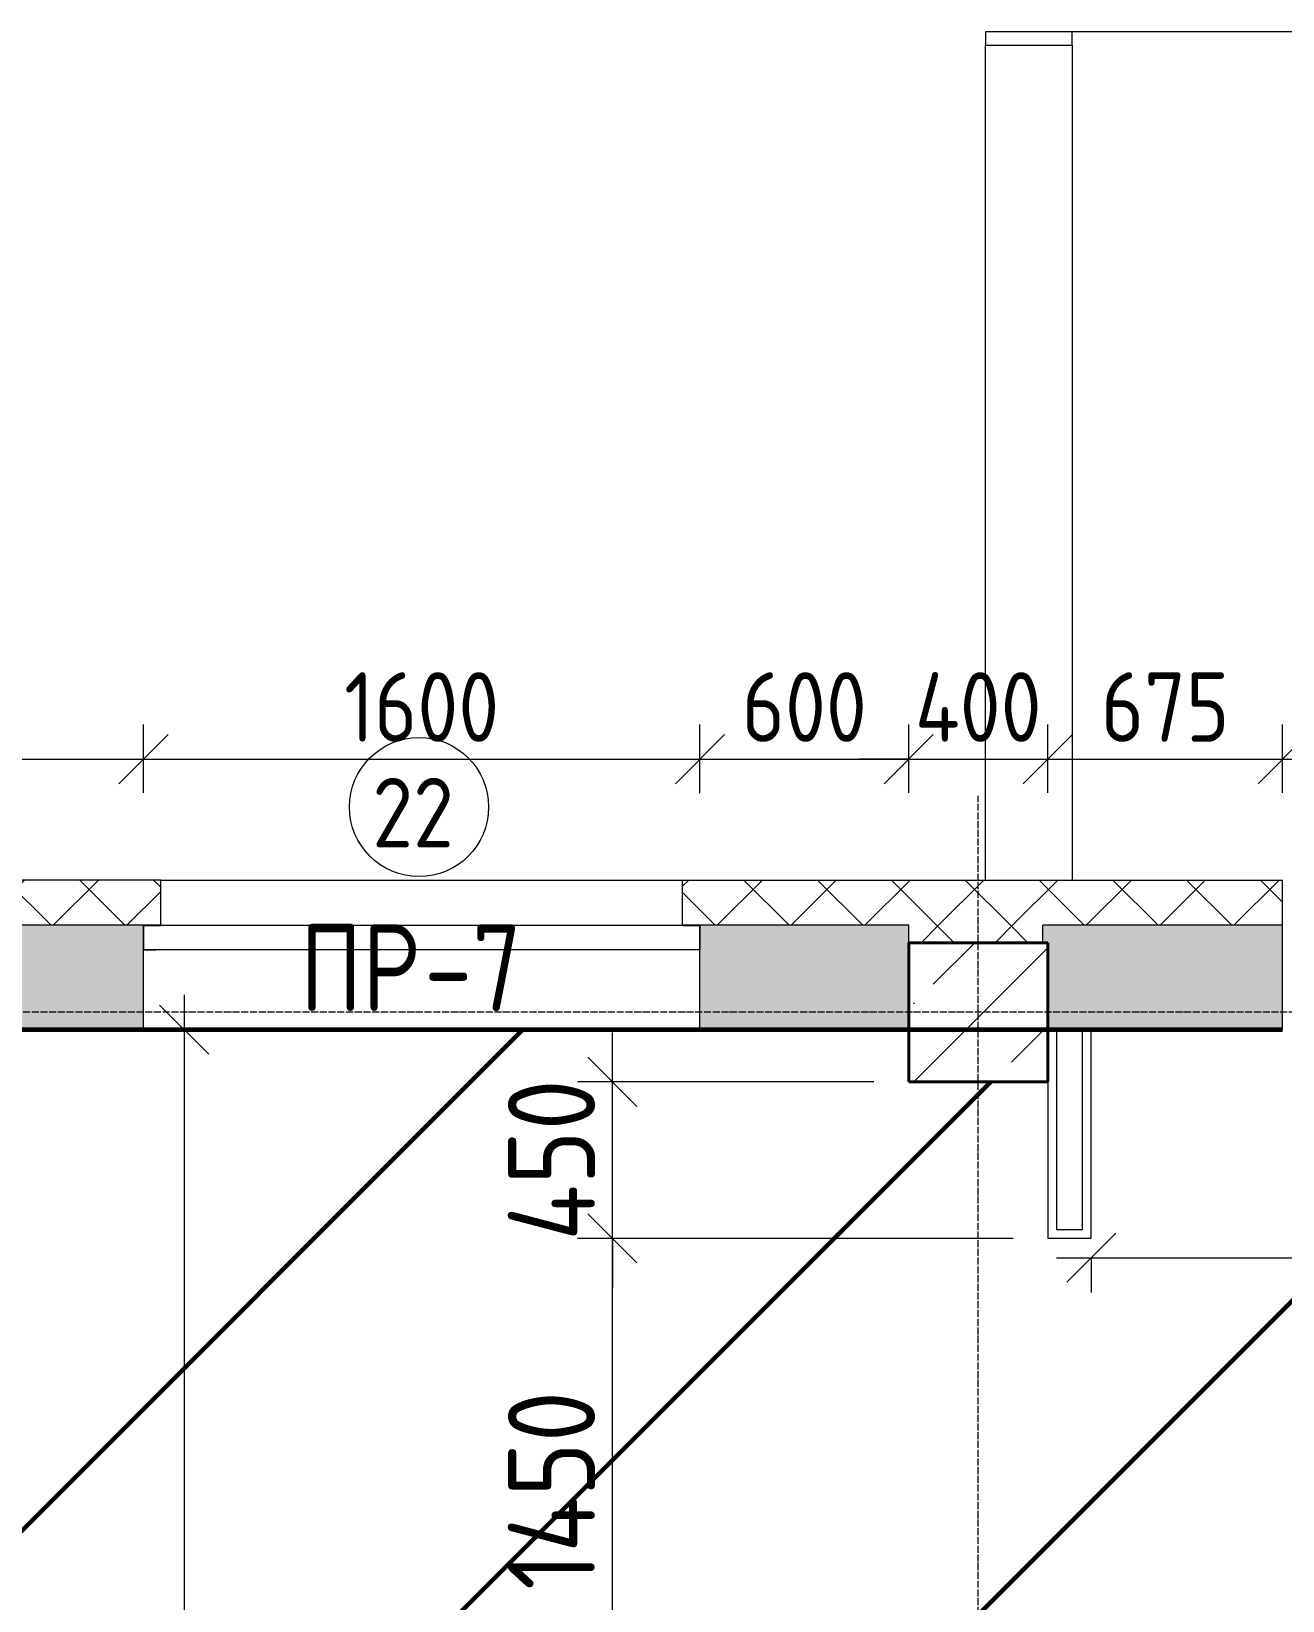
# Model space of a CAD drawing. Header units: millimetres. Extents: x -56773 to 323062, y -262288 to 76460.
# Drawn here: x 26362 to 29959, y -41151 to -36640 of the extents above; entities that cross this region are included whole.
import ezdxf

# ---------------------------------------------------------------- set-up
doc = ezdxf.new("R2010")
doc.units = ezdxf.units.MM
doc.linetypes.add('ADSK_Линия сетки', pattern=[25, 20, -2.5, 0, -2.5])
for name, color, linetype, lineweight in [('1.1)Стяжка керамзит  2 этаж', 5, 'Continuous', 60), ('3.1 Штукатурка внешн стен', 5, 'Continuous', 60), ('_ Окна', 7, 'Continuous', 18), ('Марки', 7, 'Continuous', 20), ('Марки окон', 7, 'Continuous', 20), ('Несущие колонны', 7, 'Continuous', 18), ('Окна', 7, 'Continuous', 9), ('Оси', 7, 'Continuous', 9), ('Перекрытие', 7, 'Continuous', 18), ('Размеры', 7, 'Continuous', 9), ('Стены внутренние', 7, 'Continuous', 18), ('Стены наружные', 7, 'Continuous', 18), ('Стены несущие', 7, 'Continuous', 30), ('Стены отделка', 7, 'Continuous', 30), ('Стены штриховка', 7, 'Continuous', 9)]:
    doc.layers.add(name, color=color, linetype=linetype, lineweight=lineweight)
doc.styles.add('GOST Common_2', font='', dxfattribs={"width": 0.9, "height": 250})
doc.styles.add('GOST Common_3', font='', dxfattribs={"width": 0.9, "height": 200})
doc.styles.add('GOST Common_5', font='', dxfattribs={"width": 0.85, "height": 250})
doc.styles.get('GOST Common_2').set_extended_font_data('GOST Common')
doc.styles.get('GOST Common_3').set_extended_font_data('GOST Common')
doc.styles.get('GOST Common_5').set_extended_font_data('GOST Common')
doc.dimstyles.new('ADSK_Основной_2_0', dxfattribs={"dimscale": 304.8, "dimtxt": 201.142999, "dimasz": 0.463911, "dimexe": 0.328084, "dimexo": 0.328084, "dimgap": 0.164042, "dimtad": 1, "dimdec": 3, "dimrnd": 0.001, "dimdsep": 46, "dimtxsty": 'GOST Common_3', "dimblk1": 'OBLIQUE', "dimblk2": 'OBLIQUE', "dimsah": 1, "dimcen": 0.09, "dimdle": 0.328084, "dimazin": 2, "dimtfac": 1, "dimtdec": 4, "dimtix": 1, "dimtmove": 0, "dimatfit": 3, "dimfxl": 1, "dimtvp": 1, "dimtolj": 1, "dimtzin": 0, "dimlwd": 20, "dimlwe": 20, "dimarcsym": 2})
doc.dimstyles.new('ADSK_Основной_2_0_3', dxfattribs={"dimscale": 304.8, "dimtxt": 201.142999, "dimasz": 0.463911, "dimexe": 0.328084, "dimexo": 0.328084, "dimgap": 0.164042, "dimtad": 1, "dimdec": 3, "dimrnd": 0.001, "dimdsep": 46, "dimtxsty": 'GOST Common_2', "dimblk1": 'OBLIQUE', "dimblk2": 'OBLIQUE', "dimsah": 1, "dimcen": 0.09, "dimdle": 0.328084, "dimazin": 2, "dimtfac": 1, "dimtdec": 4, "dimtix": 1, "dimtmove": 0, "dimatfit": 3, "dimfxl": 1, "dimtvp": 1, "dimtolj": 1, "dimtzin": 0, "dimlwd": 20, "dimlwe": 20, "dimarcsym": 2})
pattern_1 = [(45, (1283.93, -48864.63), (-106.066, 106.066), []), (135, (1283.93, -48864.63), (-106.066, -106.066), [])]

# ---------------------------------------------------------------- blocks, each defined once
blk = doc.blocks.new('ADSK_КолоннаЖБ_Прямоугольная - 400x400 мм-1807143-Кладочный план 1-го этажа')
at = {"layer": 'Несущие колонны', "lineweight": 40}
for p, q in [((-200, 200), (200, 200)), ((-200, -200), (-200, 200)), ((200, 200), (200, -200)), ((200, -200), (-200, -200))]:
    blk.add_line(p, q, dxfattribs=at)
blk = doc.blocks.new('ОКНО L03 _2СТ_RS - ОК-1_1600х2000h_противоударное-3556404-Кладочный план 1-го этажа')
at = {"layer": '_ Окна'}
for p, q in [((-838.1, -79), (761.9, -79)), ((-838.1, -149), (-838.1, -79)), ((-838.1, -79), (-803.1, -79)), ((761.9, -79), (726.9, -79)), ((761.9, -149), (761.9, -79)), ((-838.1, -149), (761.9, -149)), ((-838.1, -149), (-833.1, -149)), ((761.9, -149), (756.9, -149))]:
    blk.add_line(p, q, dxfattribs=at)
blk = doc.blocks.new('_Oblique')
at = {"color": 0, "linetype": 'ByBlock', "lineweight": -2}
blk.add_line((-0.5, -0.5), (0.5, 0.5), dxfattribs=at)
blk = doc.blocks.new('*D4227')
at = {"layer": 'Defpoints', "color": 0, "transparency": 16777216}
for p in [(26683.9, -38732.1), (25483.9, -38930), (26683.9, -38929)]:
    blk.add_point(p, dxfattribs=at)
at = {"layer": 'Размеры', "color": 0, "lineweight": 20, "transparency": 16777216}
for p, q in [((25483.9, -38830), (25483.9, -38632.1)), ((26683.9, -38829), (26683.9, -38632.1)), ((25383.9, -38732.1), (26783.9, -38732.1))]:
    blk.add_line(p, q, dxfattribs=at)
at = {"layer": 'Размеры', "color": 0, "lineweight": 20, "transparency": 16777216, "xscale": 141.4, "yscale": 141.4, "zscale": 141.4, "rotation": 180}
blk.add_blockref('_Oblique', (25483.9, -38732.1), dxfattribs=at)
at = {"layer": 'Размеры', "color": 0, "lineweight": 20, "transparency": 16777216, "xscale": 141.4, "yscale": 141.4, "zscale": 141.4}
blk.add_blockref('_Oblique', (26683.9, -38732.1), dxfattribs=at)
at = {"layer": 'Размеры', "color": 0, "lineweight": 9, "transparency": 16777216, "insert": (26083.9, -38582.1), "char_height": 200, "width": 560.473, "attachment_point": 5, "style": 'GOST Common_3'}
blk.add_mtext('\\A1;1200', dxfattribs=at)
blk = doc.blocks.new('*D4228')
at = {"layer": 'Defpoints', "color": 0, "transparency": 16777216}
for p in [(28283.9, -38732.1), (26683.9, -38929), (28283.9, -38930)]:
    blk.add_point(p, dxfattribs=at)
at = {"layer": 'Размеры', "color": 0, "lineweight": 20, "transparency": 16777216}
for p, q in [((26683.9, -38829), (26683.9, -38632.1)), ((28283.9, -38830), (28283.9, -38632.1)), ((26583.9, -38732.1), (28383.9, -38732.1))]:
    blk.add_line(p, q, dxfattribs=at)
at = {"layer": 'Размеры', "color": 0, "lineweight": 20, "transparency": 16777216, "xscale": 141.4, "yscale": 141.4, "zscale": 141.4, "rotation": 180}
blk.add_blockref('_Oblique', (26683.9, -38732.1), dxfattribs=at)
at = {"layer": 'Размеры', "color": 0, "lineweight": 20, "transparency": 16777216, "xscale": 141.4, "yscale": 141.4, "zscale": 141.4}
blk.add_blockref('_Oblique', (28283.9, -38732.1), dxfattribs=at)
at = {"layer": 'Размеры', "color": 0, "lineweight": 9, "transparency": 16777216, "insert": (27483.9, -38582.1), "char_height": 200, "width": 560.473, "attachment_point": 5, "style": 'GOST Common_3'}
blk.add_mtext('\\A1;1600', dxfattribs=at)
blk = doc.blocks.new('*D4229')
at = {"layer": 'Defpoints', "color": 0, "transparency": 16777216}
for p in [(28883.9, -38732.1), (28283.9, -38930), (28883.9, -38929)]:
    blk.add_point(p, dxfattribs=at)
at = {"layer": 'Размеры', "color": 0, "lineweight": 20, "transparency": 16777216}
for p, q in [((28283.9, -38830), (28283.9, -38632.1)), ((28883.9, -38829), (28883.9, -38632.1)), ((28183.9, -38732.1), (28983.9, -38732.1))]:
    blk.add_line(p, q, dxfattribs=at)
at = {"layer": 'Размеры', "color": 0, "lineweight": 20, "transparency": 16777216, "xscale": 141.4, "yscale": 141.4, "zscale": 141.4, "rotation": 180}
blk.add_blockref('_Oblique', (28283.9, -38732.1), dxfattribs=at)
at = {"layer": 'Размеры', "color": 0, "lineweight": 20, "transparency": 16777216, "xscale": 141.4, "yscale": 141.4, "zscale": 141.4}
blk.add_blockref('_Oblique', (28883.9, -38732.1), dxfattribs=at)
at = {"layer": 'Размеры', "color": 0, "lineweight": 9, "transparency": 16777216, "insert": (28583.9, -38582.1), "char_height": 200, "width": 454.106, "attachment_point": 5, "style": 'GOST Common_3'}
blk.add_mtext('\\A1;600', dxfattribs=at)
blk = doc.blocks.new('*D4230')
at = {"layer": 'Defpoints', "color": 0, "transparency": 16777216}
for p in [(29283.9, -38732.1), (28883.9, -38929), (29283.9, -38929)]:
    blk.add_point(p, dxfattribs=at)
at = {"layer": 'Размеры', "color": 0, "lineweight": 20, "transparency": 16777216}
for p, q in [((28883.9, -38829), (28883.9, -38632.1)), ((29283.9, -38829), (29283.9, -38632.1)), ((28883.9, -38732.1), (28742.5, -38732.1)), ((28883.9, -38732.1), (29283.9, -38732.1)), ((29283.9, -38732.1), (29425.3, -38732.1))]:
    blk.add_line(p, q, dxfattribs=at)
at = {"layer": 'Размеры', "color": 0, "lineweight": 20, "transparency": 16777216, "xscale": 141.4, "yscale": 141.4, "zscale": 141.4}
blk.add_blockref('_Oblique', (28883.9, -38732.1), dxfattribs=at)
at = {"layer": 'Размеры', "color": 0, "lineweight": 20, "transparency": 16777216, "xscale": 141.4, "yscale": 141.4, "zscale": 141.4, "rotation": 180}
blk.add_blockref('_Oblique', (29283.9, -38732.1), dxfattribs=at)
at = {"layer": 'Размеры', "color": 0, "lineweight": 9, "transparency": 16777216, "insert": (29083.9, -38582.1), "char_height": 200, "width": 474.561, "attachment_point": 5, "style": 'GOST Common_3'}
blk.add_mtext('\\A1;400', dxfattribs=at)
blk = doc.blocks.new('*D4231')
at = {"layer": 'Defpoints', "color": 0, "transparency": 16777216}
for p in [(29958.9, -38732.1), (29283.9, -38929), (29958.9, -38929)]:
    blk.add_point(p, dxfattribs=at)
at = {"layer": 'Размеры', "color": 0, "lineweight": 20, "transparency": 16777216}
for p, q in [((29283.9, -38829), (29283.9, -38632.1)), ((29958.9, -38829), (29958.9, -38632.1)), ((29183.9, -38732.1), (30058.9, -38732.1))]:
    blk.add_line(p, q, dxfattribs=at)
at = {"layer": 'Размеры', "color": 0, "lineweight": 20, "transparency": 16777216, "xscale": 141.4, "yscale": 141.4, "zscale": 141.4, "rotation": 180}
blk.add_blockref('_Oblique', (29283.9, -38732.1), dxfattribs=at)
at = {"layer": 'Размеры', "color": 0, "lineweight": 20, "transparency": 16777216, "xscale": 141.4, "yscale": 141.4, "zscale": 141.4}
blk.add_blockref('_Oblique', (29958.9, -38732.1), dxfattribs=at)
at = {"layer": 'Размеры', "color": 0, "lineweight": 9, "transparency": 16777216, "insert": (29621.4, -38582.1), "char_height": 200, "width": 454.106, "attachment_point": 5, "style": 'GOST Common_3'}
blk.add_mtext('\\A1;675', dxfattribs=at)
blk = doc.blocks.new('*D4232')
at = {"layer": 'Defpoints', "color": 0, "transparency": 16777216}
for p in [(31408.9, -38732.1), (29958.9, -38929), (31408.9, -38929)]:
    blk.add_point(p, dxfattribs=at)
at = {"layer": 'Размеры', "color": 0, "lineweight": 20, "transparency": 16777216}
for p, q in [((29958.9, -38829), (29958.9, -38632.1)), ((31408.9, -38829), (31408.9, -38632.1)), ((29858.9, -38732.1), (31508.9, -38732.1))]:
    blk.add_line(p, q, dxfattribs=at)
at = {"layer": 'Размеры', "color": 0, "lineweight": 20, "transparency": 16777216, "xscale": 141.4, "yscale": 141.4, "zscale": 141.4, "rotation": 180}
blk.add_blockref('_Oblique', (29958.9, -38732.1), dxfattribs=at)
at = {"layer": 'Размеры', "color": 0, "lineweight": 20, "transparency": 16777216, "xscale": 141.4, "yscale": 141.4, "zscale": 141.4}
blk.add_blockref('_Oblique', (31408.9, -38732.1), dxfattribs=at)
at = {"layer": 'Размеры', "color": 0, "lineweight": 9, "transparency": 16777216, "insert": (30683.9, -38582.1), "char_height": 200, "width": 580.928, "attachment_point": 5, "style": 'GOST Common_3'}
blk.add_mtext('\\A1;1450', dxfattribs=at)
blk = doc.blocks.new('*D4143')
at = {"layer": 'Defpoints', "color": 0, "transparency": 16777216}
for p in [(26900.9, -39509.7), (26464.8, -44034.7), (26800.9, -44034.7)]:
    blk.add_point(p, dxfattribs=at)
at = {"layer": 'Размеры', "color": 0, "lineweight": 20, "transparency": 16777216}
for p, q in [((26800.9, -39409.7), (26800.9, -44134.7)), ((26800.9, -39509.7), (26700.9, -39509.7)), ((26564.8, -44034.7), (26900.9, -44034.7))]:
    blk.add_line(p, q, dxfattribs=at)
at = {"layer": 'Размеры', "color": 0, "lineweight": 20, "transparency": 16777216, "xscale": 141.4, "yscale": 141.4, "zscale": 141.4}
for p, rotation in [((26800.9, -39509.7), 90), ((26800.9, -44034.7), 270)]:
    blk.add_blockref('_Oblique', p, dxfattribs=dict(at, rotation=rotation))
at = {"layer": 'Размеры', "color": 0, "lineweight": 9, "transparency": 16777216, "insert": (26650.9, -41772.2), "char_height": 200, "width": 625.93, "attachment_point": 5, "rotation": 90, "style": 'GOST Common_3'}
blk.add_mtext('\\A1;4525', dxfattribs=at)
blk = doc.blocks.new('*D3708')
at = {"layer": 'Defpoints', "color": 0, "transparency": 16777216}
for p in [(29408.9, -40065.4), (31758.9, -40065.4), (31758.9, -40165.4)]:
    blk.add_point(p, dxfattribs=at)
at = {"layer": 'Размеры', "color": 0, "lineweight": 20, "transparency": 16777216}
for p, q in [((29308.9, -40165.4), (31858.9, -40165.4)), ((29408.9, -40165.4), (29408.9, -40265.4)), ((31758.9, -40165.4), (31758.9, -40265.4))]:
    blk.add_line(p, q, dxfattribs=at)
at = {"layer": 'Размеры', "color": 0, "lineweight": 20, "transparency": 16777216, "xscale": 141.4, "yscale": 141.4, "zscale": 141.4, "rotation": 180}
blk.add_blockref('_Oblique', (29408.9, -40165.4), dxfattribs=at)
at = {"layer": 'Размеры', "color": 0, "lineweight": 20, "transparency": 16777216, "xscale": 141.4, "yscale": 141.4, "zscale": 141.4}
blk.add_blockref('_Oblique', (31758.9, -40165.4), dxfattribs=at)
at = {"layer": 'Размеры', "color": 0, "lineweight": 9, "transparency": 16777216, "insert": (30583.9, -39990.4), "char_height": 250, "width": 605.475, "attachment_point": 5, "style": 'GOST Common_2'}
blk.add_mtext('\\A1;2350', dxfattribs=at)
blk = doc.blocks.new('*D3710')
at = {"layer": 'Defpoints', "color": 0, "transparency": 16777216}
for p in [(28032.1, -40109.7), (29283.9, -40109.7), (29283.9, -41559.7)]:
    blk.add_point(p, dxfattribs=at)
at = {"layer": 'Размеры', "color": 0, "lineweight": 20, "transparency": 16777216}
for p, q in [((28032.1, -41659.7), (28032.1, -40009.7)), ((29183.9, -40109.7), (27932.1, -40109.7)), ((29183.9, -41559.7), (27932.1, -41559.7))]:
    blk.add_line(p, q, dxfattribs=at)
at = {"layer": 'Размеры', "color": 0, "lineweight": 20, "transparency": 16777216, "xscale": 141.4, "yscale": 141.4, "zscale": 141.4}
for p, rotation in [((28032.1, -40109.7), 90), ((28032.1, -41559.7), 270)]:
    blk.add_blockref('_Oblique', p, dxfattribs=dict(at, rotation=rotation))
at = {"layer": 'Размеры', "color": 0, "lineweight": 9, "transparency": 16777216, "insert": (27857.1, -40834.7), "char_height": 250, "width": 580.928, "attachment_point": 5, "rotation": 90, "style": 'GOST Common_2'}
blk.add_mtext('\\A1;1450', dxfattribs=at)
blk = doc.blocks.new('*D3711')
at = {"layer": 'Defpoints', "color": 0, "transparency": 16777216}
for p in [(28032.1, -39659.7), (28883.9, -39659.7), (29283.9, -40109.7)]:
    blk.add_point(p, dxfattribs=at)
at = {"layer": 'Размеры', "color": 0, "lineweight": 20, "transparency": 16777216}
for p, q in [((28032.1, -39659.7), (28032.1, -39518.3)), ((28783.9, -39659.7), (27932.1, -39659.7)), ((28032.1, -40109.7), (28032.1, -39659.7)), ((29183.9, -40109.7), (27932.1, -40109.7)), ((28032.1, -40109.7), (28032.1, -40251.1))]:
    blk.add_line(p, q, dxfattribs=at)
at = {"layer": 'Размеры', "color": 0, "lineweight": 20, "transparency": 16777216, "xscale": 141.4, "yscale": 141.4, "zscale": 141.4}
for p, rotation in [((28032.1, -39659.7), 270), ((28032.1, -40109.7), 90)]:
    blk.add_blockref('_Oblique', p, dxfattribs=dict(at, rotation=rotation))
at = {"layer": 'Размеры', "color": 0, "lineweight": 9, "transparency": 16777216, "insert": (27857.1, -39884.7), "char_height": 250, "width": 474.561, "attachment_point": 5, "rotation": 90, "style": 'GOST Common_2'}
blk.add_mtext('\\A1;450', dxfattribs=at)
blk = doc.blocks.new('М_окна1 - Маркировка типоразмера-1510237-Кладочный план 1-го этажа')
at = {"layer": 'Марки окон'}
blk.add_circle((0, 0), 2, dxfattribs=at)

msp = doc.modelspace()

# ---------------------------------------------------------------- hatches: boundary and pattern name
at = {"layer": '1.1)Стяжка керамзит  2 этаж', "transparency": 33554687}
h = msp.add_hatch(dxfattribs=at)
h.set_pattern_fill('ANSI31', color=5, scale=333)
h.paths.add_polyline_path([(43008.9343, -43759.6624), (41008.9343, -43759.6624), (41008.9343, -45259.6624), (41283.9343, -45259.6624), (41308.9343, -45259.6624), (41308.9343, -46034.6624), (43008.9343, -46034.6624)], flags=17)
h.paths.add_polyline_path([(40608.9343, -43934.6624), (38333.9343, -43934.6624), (38333.9343, -44809.6624), (38208.9343, -44809.6624), (38208.9343, -43609.6624), (38333.9343, -43609.6624), (38333.9343, -43634.6624), (40533.9343, -43634.6624), (40533.9343, -43459.6624), (40658.9343, -43459.6624), (40658.9343, -43634.6624), (43008.9343, -43634.6624), (43008.9343, -42359.6624), (40658.9343, -42359.6624), (40658.9343, -42559.6624), (40533.9343, -42559.6624), (40533.9343, -42359.6624), (39633.9343, -42359.6624), (39583.9343, -42359.6624), (39558.9343, -42359.6624), (39558.9343, -42184.6624), (38333.9343, -42184.6624), (38333.9343, -42709.6624), (38208.9343, -42709.6624), (38208.9343, -40784.6624), (38333.9343, -40784.6624), (38333.9343, -42059.6624), (41283.9343, -42059.6624), (41283.9343, -41859.6624), (41333.9343, -41859.6624), (41333.9343, -42059.6624), (43008.9343, -42059.6624), (43008.9343, -40909.6624), (41333.9343, -40909.6624), (41333.9343, -41119.6624), (41283.9343, -41119.6624), (41283.9343, -40709.6624), (41333.9343, -40709.6624), (41333.9343, -40859.6624), (43008.9343, -40859.6624), (43008.9343, -39734.6624), (41333.9343, -39734.6624), (41333.9343, -39969.6624), (41283.9343, -39969.6624), (41283.9343, -39709.6624), (41283.9343, -39659.6624), (40883.9343, -39659.6624), (40883.9343, -39509.6624), (40283.9343, -39509.6624), (38683.9343, -39509.6624), (38333.9343, -39509.6624), (38333.9343, -39884.6624), (38208.9343, -39884.6624), (38208.9343, -39509.6624), (37483.9343, -39509.6624), (35883.9343, -39509.6624), (35808.9343, -39509.6624), (35808.9343, -45209.6624), (35808.9343, -46034.6624), (38208.9343, -46034.6624), (38208.9343, -46009.6624), (38333.9343, -46009.6624), (38333.9343, -46034.6624), (40608.9343, -46034.6624)])
h.paths.add_polyline_path([(35683.9343, -39509.6624), (35283.9343, -39509.6624), (35283.9343, -39659.6624), (34883.9343, -39659.6624), (34883.9343, -39509.6624), (34283.9343, -39509.6624), (32683.9343, -39509.6624), (31883.9343, -39509.6624), (31883.9343, -40259.6624), (31758.9343, -40259.6624), (31758.9343, -39509.6624), (31408.9343, -39509.6624), (31408.9343, -39260.0253), (29958.9343, -39260.0253), (29958.9343, -39509.6624), (29408.9343, -39509.6624), (29408.9343, -40109.6624), (29283.9343, -40109.6624), (29283.9343, -39659.6624), (28883.9343, -39659.6624), (28883.9343, -39509.6624), (28283.9343, -39509.6624), (26683.9343, -39509.6624), (26258.9343, -39509.6624), (26258.9343, -44034.6624), (26133.9343, -44034.6624), (26133.9343, -39509.6624), (25483.9343, -39509.6624), (23883.9343, -39509.6624), (23283.9343, -39509.6624), (23283.9343, -39659.6624), (23008.9343, -39659.6624), (23008.9343, -39831.6624), (22883.9343, -39831.6624), (22883.9343, -39659.6624), (22883.9343, -39509.6624), (22283.9343, -39509.6624), (20683.9343, -39509.6624), (19483.9343, -39509.6624), (17883.9343, -39509.6624), (17283.9343, -39509.6624), (17283.9343, -39659.6624), (17283.9343, -45184.6624), (17958.9343, -45184.6624), (17958.9343, -46034.6624), (22208.9343, -46034.6624), (22208.9343, -45184.6624), (22883.9343, -45184.6624), (22883.9343, -40931.6624), (23008.9343, -40931.6624), (23008.9343, -41031.6624), (23183.9343, -41031.6624), (23183.9343, -43384.6624), (23408.9343, -43384.6624), (23408.9343, -43509.6624), (23183.9343, -43509.6624), (23183.9343, -45009.6624), (24683.9343, -45009.6624), (24683.9343, -43509.6624), (24308.9343, -43509.6624), (24308.9343, -43384.6624), (24808.9343, -43384.6624), (24808.9343, -45184.6624), (26133.9343, -45184.6624), (26133.9343, -45034.6624), (26258.9343, -45034.6624), (26258.9343, -45184.6624), (26673.9343, -45184.6624), (26738.9343, -45184.6624), (31758.9343, -45184.6624), (31758.9343, -44334.6624), (31883.9343, -44334.6624), (31883.9343, -45009.6624), (33883.9343, -45009.6624), (33883.9343, -43259.6624), (31883.9343, -43259.6624), (31883.9343, -43334.6624), (31758.9343, -43334.6624), (31758.9343, -43084.6624), (31883.9343, -43084.6624), (31883.9343, -43134.6624), (34008.9343, -43134.6624), (34008.9343, -45184.6624), (35683.9343, -45184.6624)])
h.paths.add_polyline_path([(31883.9343, -42134.6624), (31758.9343, -42134.6624), (31758.9343, -42084.6624), (29408.9343, -42084.6624), (29408.9343, -42644.6624), (29208.9343, -42644.6624), (29208.9343, -42519.6624), (29283.9343, -42519.6624), (29283.9343, -41559.6624), (29408.9343, -41559.6624), (29408.9343, -41959.6624), (31758.9343, -41959.6624), (31758.9343, -41409.6624), (31883.9343, -41409.6624)], flags=16)
h.paths.add_polyline_path([(28308.9343, -42644.6624), (28246.4343, -42644.6624), (28246.4343, -42519.6624), (28308.9343, -42519.6624)], flags=16)
h.paths.add_polyline_path([(28283.9343, -42619.6624), (28271.4343, -42619.6624), (28271.4343, -42544.6624), (28283.9343, -42544.6624)], flags=0)
h.paths.add_polyline_path([(17158.9343, -39659.6624), (16883.9343, -39659.6624), (16883.9343, -39509.6624), (16283.9343, -39509.6624), (16283.9343, -39659.6624), (15883.9343, -39659.6624), (15883.9343, -39509.6624), (13883.9343, -39509.6624), (13883.9343, -45184.6624), (14683.9343, -45184.6624), (14683.9343, -45909.6624), (14758.9343, -45909.6624), (14758.9343, -46034.6624), (15808.9343, -46034.6624), (15808.9343, -45909.6624), (15858.9343, -45909.6624), (15858.9343, -45184.6624), (17158.9343, -45184.6624)])
h.paths.add_polyline_path([(7483.9343, -42089.6624), (7608.9343, -42089.6624), (7608.9343, -42459.6624), (10083.9343, -42459.6624), (10083.9343, -39659.6624), (9883.9343, -39659.6624), (9883.9343, -39509.6624), (9233.9343, -39509.6624), (9233.9343, -39335.0253), (7783.9343, -39335.0253), (7783.9343, -39509.6624), (7608.9343, -39509.6624), (7608.9343, -40889.6624), (7483.9343, -40889.6624), (7483.9343, -39509.6624), (6483.9343, -39509.6624), (4883.9343, -39509.6624), (4283.9343, -39509.6624), (4283.9343, -39659.6624), (3883.9343, -39659.6624), (3883.9343, -39509.6624), (3783.9343, -39509.6624), (3783.9343, -43734.6624), (5708.9343, -43734.6624), (5708.9343, -44024.6624), (5583.9343, -44024.6624), (5583.9343, -43859.6624), (3963.9343, -43859.6624), (3963.9343, -45184.6624), (4358.9343, -45184.6624), (4358.9343, -45909.6624), (4458.9343, -45909.6624), (4458.9343, -46034.6624), (5458.9343, -46034.6624), (5458.9343, -45909.6624), (5583.9343, -45909.6624), (5583.9343, -45024.6624), (5708.9343, -45024.6624), (5708.9343, -45184.6624), (7483.9343, -45184.6624), (7483.9343, -43959.6624), (7608.9343, -43959.6624), (7608.9343, -45084.6624), (9808.9343, -45084.6624), (9808.9343, -42584.6624), (7608.9343, -42584.6624), (7608.9343, -42759.6624), (7483.9343, -42759.6624)])
h.paths.add_polyline_path([(-279.9231, -39035.8771), (34.3626, -39035.8771), (34.3626, -38735.8771), (-279.9231, -38735.8771)], flags=9)
at = {"layer": 'Несущие колонны', "lineweight": 9}
h = msp.add_hatch(dxfattribs=at)
h.set_pattern_fill('FP_3', color=256, style=0, pattern_type=2)
h.set_pattern_definition([(45, (1283.93, -48864.63), (-224.5064, 224.5064), []), (45, (1508.44, -48864.63), (-224.5064, 224.5064), [396.875, -79.375, 3.353, -76.022])])
h.paths.add_polyline_path([(28883.9343, -39659.6624), (29283.9343, -39659.6624), (29283.9343, -39259.6624), (28883.9343, -39259.6624), (28883.9343, -39509.6624)])
at = {"layer": 'Стены внутренние', "lineweight": 9}
h = msp.add_hatch(dxfattribs=at)
h.set_pattern_fill('FP_1', color=256, style=0, pattern_type=2)
h.set_pattern_definition([(45, (1283.93, -48864.63), (84.18955, 308.69595), [396.875, -79.375, 3.353, -76.022])])
h.paths.add_polyline_path([(42187.5179, -39509.6624), (43283.9343, -39509.6624), (43283.9343, -39209.6624), (41283.9343, -39209.6624), (41283.9343, -39509.6624)])
h.paths.add_polyline_path([(28283.9343, -39509.6624), (28883.9343, -39509.6624), (28883.9343, -39209.6624), (28283.9343, -39210.6624)])
h.paths.add_polyline_path([(29958.9343, -39509.6624), (29958.9343, -39209.6624), (29269.3587, -39209.6624), (29269.3587, -39259.6624), (29283.9343, -39259.6624), (29283.9343, -39509.6624), (29408.9343, -39509.6624)])
h.paths.add_polyline_path([(40883.9343, -39509.6624), (40883.9343, -39209.6624), (40283.9343, -39210.6624), (40283.9343, -39509.6624), (40715.0455, -39509.6624)])
h.paths.add_polyline_path([(31858.9343, -39509.6624), (32683.9343, -39509.6624), (32683.9343, -39210.6624), (31408.9343, -39209.6624), (31408.9343, -39509.6624), (31783.9343, -39509.6624)])
h.paths.add_polyline_path([(38333.9343, -39509.6624), (38683.9343, -39509.6624), (38683.9343, -39210.6624), (37483.9343, -39210.6624), (37483.9343, -39509.6624), (38308.9343, -39509.6624)])
h.paths.add_polyline_path([(34283.9343, -39509.6624), (34883.9343, -39509.6624), (34883.9343, -39209.6624), (34283.9343, -39210.6624)])
h.paths.add_polyline_path([(35283.9343, -39509.6624), (35883.9343, -39509.6624), (35883.9343, -39210.6624), (35283.9343, -39209.6624)])
h.paths.add_polyline_path([(26158.9343, -39509.6624), (26683.9343, -39509.6624), (26683.9343, -39210.6624), (25483.9343, -39210.6624), (25483.9343, -39509.6624), (26133.9343, -39509.6624)])
h.paths.add_polyline_path([(15883.9343, -39509.6624), (15883.9343, -39209.6624), (13883.9343, -39209.6624), (13883.9343, -39509.6624), (14210.5423, -39509.6624)])
h.paths.add_polyline_path([(16883.9343, -39509.6624), (16883.9343, -39209.6624), (16283.9343, -39209.6624), (16283.9343, -39509.6624)])
h.paths.add_polyline_path([(20100.4319, -39509.6624), (20683.9343, -39509.6624), (20683.9343, -39210.6624), (19483.9343, -39210.6624), (19483.9343, -39509.6624)])
h.paths.add_polyline_path([(23283.9343, -39509.6624), (23883.9343, -39509.6624), (23883.9343, -39210.6624), (23283.9343, -39209.6624)])
h.paths.add_polyline_path([(17283.9343, -39509.6624), (17883.9343, -39509.6624), (17883.9343, -39210.6624), (17283.9343, -39209.6624)])
h.paths.add_polyline_path([(22883.9343, -39509.6624), (22883.9343, -39209.6624), (22283.9343, -39210.6624), (22283.9343, -39509.6624)])
at = {"layer": 'Стены наружные', "lineweight": 9}
h = msp.add_hatch(dxfattribs=at)
h.set_pattern_fill('FP_4', color=256, style=0, pattern_type=2)
h.set_pattern_definition(pattern_1)
h.paths.add_polyline_path([(31408.9343, -39209.6624), (32733.9343, -39209.6624), (32733.9343, -39079.6624), (31408.9343, -39079.6624)])
h.paths.add_polyline_path([(28883.9343, -39209.6624), (29958.9343, -39209.6624), (29958.9343, -39079.6624), (28233.9343, -39079.6624), (28233.9343, -39209.6624)])
h.paths.add_polyline_path([(43283.9343, -39209.6624), (43283.9343, -39079.6624), (40233.9343, -39079.6624), (40233.9343, -39209.6624), (42187.5179, -39209.6624)])
h.paths.add_polyline_path([(34233.9343, -39209.6624), (35933.9343, -39209.6624), (35933.9343, -39079.6624), (34233.9343, -39079.6624)])
h.paths.add_polyline_path([(37770.1007, -39209.6624), (38733.9343, -39209.6624), (38733.9343, -39079.6624), (37433.9343, -39079.6624), (37433.9343, -39209.6624)])
h.paths.add_polyline_path([(22883.9343, -39209.6624), (23933.9343, -39209.6624), (23933.9343, -39079.6624), (22233.9343, -39079.6624), (22233.9343, -39209.6624)])
h.paths.add_polyline_path([(16283.9343, -39209.6624), (17933.9343, -39209.6624), (17933.9343, -39079.6624), (13883.9343, -39079.6624), (13883.9343, -39209.6624), (15883.9343, -39209.6624)])
h.paths.add_polyline_path([(25433.9343, -39209.6624), (26733.9343, -39209.6624), (26733.9343, -39079.6624), (25433.9343, -39079.6624)])
h.paths.add_polyline_path([(20100.4319, -39209.6624), (20733.9343, -39209.6624), (20733.9343, -39079.6624), (19433.9343, -39079.6624), (19433.9343, -39209.6624)])
h = msp.add_hatch(dxfattribs=at)
h.set_pattern_fill('FP_4', color=256, style=0, pattern_type=2)
h.set_pattern_definition(pattern_1)
h.paths.add_polyline_path([(28883.9343, -39259.6624), (29269.3587, -39259.6624), (29269.3587, -39209.6624), (28883.9343, -39209.6624)])

# ---------------------------------------------------------------- linework, layer by layer
at = {"layer": '3.1 Штукатурка внешн стен'}
msp.add_lwpolyline([(13483.9343, -46259.6624), (13883.9343, -46259.6624), (13883.9343, -39509.6624), (29958.9343, -39509.6624)], dxfattribs=at)
at = {"layer": 'Несущие колонны', "lineweight": 9}
for p, q in [((29269.3587, -39259.6624), (28883.9343, -39259.6624)), ((28883.9343, -39509.6624), (28883.9343, -39259.6624)), ((29283.9343, -39259.6624), (29269.3587, -39259.6624)), ((29283.9343, -39259.6624), (29283.9343, -39509.6624)), ((28883.9343, -39659.6624), (28883.9343, -39509.6624)), ((29283.9343, -39509.6624), (29283.9343, -39659.6624)), ((29283.9343, -39659.6624), (28883.9343, -39659.6624))]:
    msp.add_line(p, q, dxfattribs=at)
at = {"layer": 'Оси', "linetype": 'ADSK_Линия сетки', "lineweight": 5}
for p, q in [((29083.9343, -59838.5137), (29083.9343, -38837.1863)), ((63681.4538, -39459.6624), (-23956.1623, -39459.6624))]:
    msp.add_line(p, q, dxfattribs=at)
at = {"layer": 'Перекрытие'}
for p, q in [((29104.3587, -36639.6624), (29104.3587, -36679.6624)), ((29104.3587, -36639.6624), (32304.3587, -36639.6624)), ((29354.3587, -36679.6624), (29354.3587, -36639.6624))]:
    msp.add_line(p, q, dxfattribs=at)
at = {"layer": 'Стены внутренние', "lineweight": 5}
msp.add_line((28283.9343, -39509.6624), (26683.9343, -39509.6624), dxfattribs=at)
at = {"layer": 'Стены наружные', "lineweight": 9}
for p, q in [((29104.3587, -39079.6624), (29104.3587, -36679.6624)), ((29104.3587, -36679.6624), (29354.3587, -36679.6624)), ((29354.3587, -36679.6624), (29354.3587, -39079.6624)), ((26733.9343, -39079.6624), (28233.9343, -39079.6624))]:
    msp.add_line(p, q, dxfattribs=at)
at = {"layer": 'Стены несущие', "lineweight": 9}
for p, q in [((26683.9343, -39210.6624), (26733.9343, -39210.6624)), ((26683.9343, -39509.6624), (26683.9343, -39210.6624)), ((26733.9343, -39209.6624), (26733.9343, -39210.6624)), ((28233.9343, -39209.6624), (28233.9343, -39210.6624)), ((28233.9343, -39210.6624), (28283.9343, -39210.6624)), ((28283.9343, -39509.6624), (28283.9343, -39210.6624)), ((29958.9343, -39509.6624), (29958.9343, -39209.6624)), ((26683.9343, -39509.6624), (26258.9343, -39509.6624)), ((28883.9343, -39509.6624), (28283.9343, -39509.6624)), ((29408.9343, -39509.6624), (29958.9343, -39509.6624)), ((29408.9343, -40109.6624), (29408.9343, -39509.6624)), ((29283.9343, -39659.6624), (29283.9343, -40109.6624)), ((29283.9343, -40109.6624), (29408.9343, -40109.6624))]:
    msp.add_line(p, q, dxfattribs=at)
at = {"layer": 'Стены отделка', "lineweight": 18}
for p, q in [((26733.9343, -39079.6624), (25433.9343, -39079.6624)), ((26733.9343, -39209.6624), (26733.9343, -39079.6624)), ((28233.9343, -39079.6624), (29958.9343, -39079.6624)), ((28233.9343, -39209.6624), (28233.9343, -39079.6624)), ((29958.9343, -39209.6624), (29958.9343, -39079.6624)), ((28883.9343, -39259.6624), (28883.9343, -39209.6624)), ((29269.3587, -39259.6624), (29269.3587, -39209.6624)), ((29269.3587, -39259.6624), (28883.9343, -39259.6624))]:
    msp.add_line(p, q, dxfattribs=at)
at = {"layer": 'Стены штриховка', "lineweight": 9}
for p, q in [((26733.9343, -39209.6624), (25433.9343, -39209.6624)), ((28883.9343, -39209.6624), (28233.9343, -39209.6624)), ((29958.9343, -39209.6624), (29269.3587, -39209.6624)), ((28883.9343, -39509.6624), (28883.9343, -39259.6624)), ((29269.3587, -39259.6624), (29283.9343, -39259.6624)), ((29283.9343, -39259.6624), (29283.9343, -39509.6624)), ((29408.9343, -39509.6624), (29283.9343, -39509.6624)), ((29283.9343, -39509.6624), (29283.9343, -39659.6624)), ((29308.9343, -39509.6624), (29308.9343, -40084.6624)), ((29383.9343, -40084.6624), (29383.9343, -39509.6624)), ((29308.9343, -40084.6624), (29383.9343, -40084.6624))]:
    msp.add_line(p, q, dxfattribs=at)

# ---------------------------------------------------------------- block references
at = {"layer": 'Марки окон', "xscale": 99.99999999999993, "yscale": 99.99999999999993, "zscale": 99.99999999999993}
msp.add_blockref('М_окна1 - Маркировка типоразмера-1510237-Кладочный план 1-го этажа', (27476.4535, -38869.6624), dxfattribs=at)
at = {"layer": 'Несущие колонны', "lineweight": 40, "rotation": 89.9999999999999}
msp.add_blockref('ADSK_КолоннаЖБ_Прямоугольная - 400x400 мм-1807143-Кладочный план 1-го этажа', (29083.9343, -39459.6624), dxfattribs=at)
at = {"layer": 'Окна', "rotation": 180}
msp.add_blockref('ОКНО L03 _2СТ_RS - ОК-1_1600х2000h_противоударное-3556404-Кладочный план 1-го этажа', (27445.8343, -39359.6624), dxfattribs=at)

# ---------------------------------------------------------------- texts
at = {"layer": 'Марки', "lineweight": 9, "char_height": 250, "attachment_point": 1, "style": 'GOST Common_5'}
for s, insert, width in [('ПР', (27134.0035, -39206.6813), 432.91125), ('-7', (27491.191, -39206.6813), 389.620125)]:
    msp.add_mtext(s, dxfattribs=dict(at, insert=insert, width=width))
at = {"layer": 'Марки окон', "lineweight": 5, "insert": (27341.8961, -38785.8771), "char_height": 200, "width": 317.46825, "attachment_point": 1, "style": 'GOST Common_2'}
msp.add_mtext('22', dxfattribs=at)

# ---------------------------------------------------------------- dimensions: what is measured, and where the dimension line sits
at = {"layer": 'Размеры', "lineweight": 9}
for base, p1, p2, dimstyle, override, picture, middle in [((26683.9343, -38732.0831), (25483.9343, -38930.02), (26683.9343, -38929.02), 'ADSK_Основной_2_0', {"dimpost": '<>', "dimfxl": 1200.000417}, '*D4227', (26083.9343, -38582.0831)), ((28283.9343, -38732.0831), (26683.9343, -38929.02), (28283.9343, -38930.02), 'ADSK_Основной_2_0', {"dimpost": '<>', "dimfxl": 1600.000312}, '*D4228', (27483.9343, -38582.0831)), ((28883.9343, -38732.0831), (28283.9343, -38930.02), (28883.9343, -38929.02), 'ADSK_Основной_2_0', {"dimpost": '<>', "dimfxl": 600.000833}, '*D4229', (28583.9343, -38582.0831)), ((29283.9343, -38732.0831), (28883.9343, -38929.02), (29283.9343, -38929.02), 'ADSK_Основной_2_0', {"dimpost": '<>', "dimfxl": 400}, '*D4230', (29083.9343, -38582.0831)), ((29958.9343, -38732.0831), (29283.9343, -38929.02), (29958.9343, -38929.02), 'ADSK_Основной_2_0', {"dimpost": '<>', "dimfxl": 675}, '*D4231', (29621.4343, -38582.0831)), ((31408.9343, -38732.0831), (29958.9343, -38929.02), (31408.9343, -38929.02), 'ADSK_Основной_2_0', {"dimpost": '<>', "dimfxl": 1450}, '*D4232', (30683.9343, -38582.0831)), ((31758.9343, -40165.3912), (29408.9343, -40065.4063), (31758.9343, -40065.4063), 'ADSK_Основной_2_0_3', {"dimpost": '<>', "dimfxl": 2350}, '*D3708', (30583.9343, -39990.3912))]:
    dim = msp.add_linear_dim(base=base, p1=p1, p2=p2, dimstyle=dimstyle, override=override, dxfattribs=at)
    dim.commit()
    dim.dimension.update_dxf_attribs({"geometry": picture, "text_midpoint": middle})
for base, p1, p2, dimstyle, override, picture, middle in [((26800.8817, -44034.6624), (26900.8666, -39509.6624), (26464.7569, -44034.6624), 'ADSK_Основной_2_0', {"dimpost": '<>', "dimfxl": 4545.967075}, '*D4143', (26650.8817, -41772.1624)), ((28032.0917, -39659.6624), (29283.9343, -40109.6624), (28883.9343, -39659.6624), 'ADSK_Основной_2_0_3', {"dimpost": '<>', "dimfxl": 602.079729}, '*D3711', (27857.0917, -39884.6624)), ((28032.0917, -40109.6624), (29283.9343, -41559.6624), (29283.9343, -40109.6624), 'ADSK_Основной_2_0_3', {"dimpost": '<>', "dimfxl": 1450}, '*D3710', (27857.0917, -40834.6624))]:
    dim = msp.add_linear_dim(base=base, p1=p1, p2=p2, angle=90, dimstyle=dimstyle, override=override, dxfattribs=at)
    dim.commit()
    dim.dimension.update_dxf_attribs({"geometry": picture, "text_midpoint": middle})

doc.saveas('drawing.dxf')
